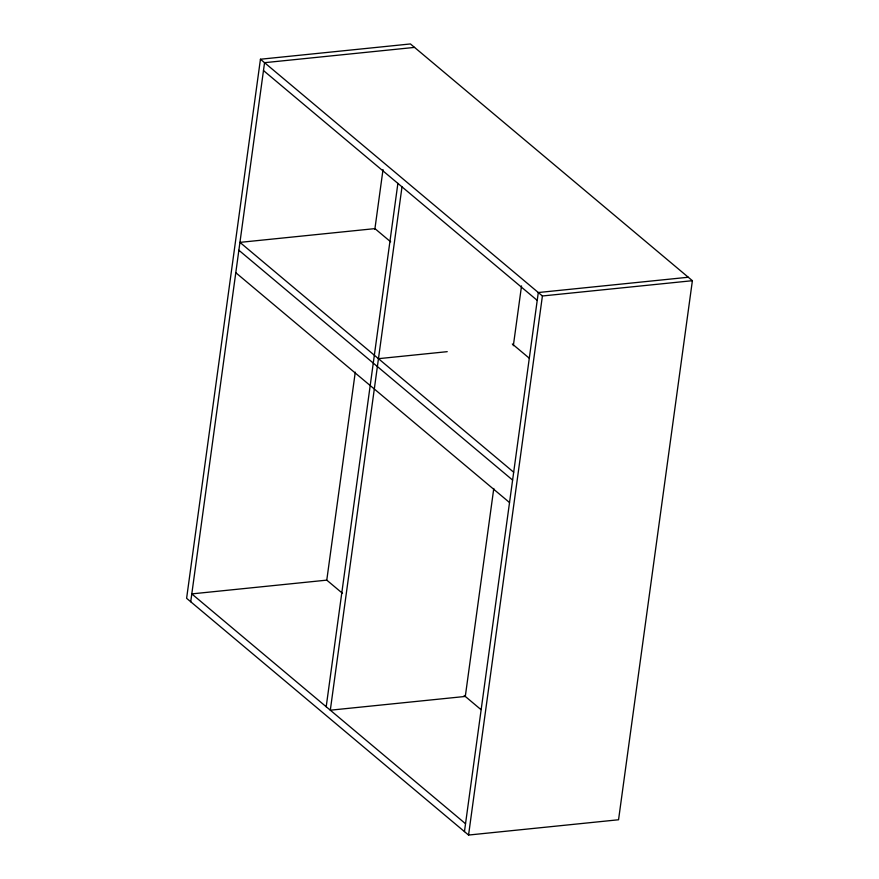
<?xml version="1.0" encoding="UTF-8"?>
<svg xmlns="http://www.w3.org/2000/svg" width="879" height="879" viewBox="0 0 879 879"><rect width="100%" height="100%" fill="white"/><g stroke="black" fill="none" stroke-linecap="round" stroke-linejoin="round"><path stroke-width="1.32" d="M260.448 59.234L186.612 598.302L468.562 835.05L618.552 819.766L692.388 280.698L410.438 43.95L260.448 59.234L542.409 295.981L692.388 280.698M190.721 601.752L264.557 62.684L414.547 47.4M342.513 593.347L326.779 580.14L355.27 372.158M374.828 229.43L383.013 169.614M326.197 706.749L397.89 183.392M402 186.853L330.306 710.199L465.299 696.443L493.778 488.46M513.336 345.733L521.533 285.917M464.453 831.6L538.3 292.531L688.279 277.248M468.562 835.05L542.409 295.981M378.464 358.676L447.235 351.666M326.779 580.14L191.798 593.896L465.529 823.733M263.48 70.551L537.223 300.387M390.661 241.835L374.937 228.617L239.945 242.373L513.677 472.221M512.325 343.986L529.103 358.072M238.868 250.24L512.6 480.077M235.792 272.699L509.523 502.535M464.178 695.498L480.956 709.595"/></g></svg>
